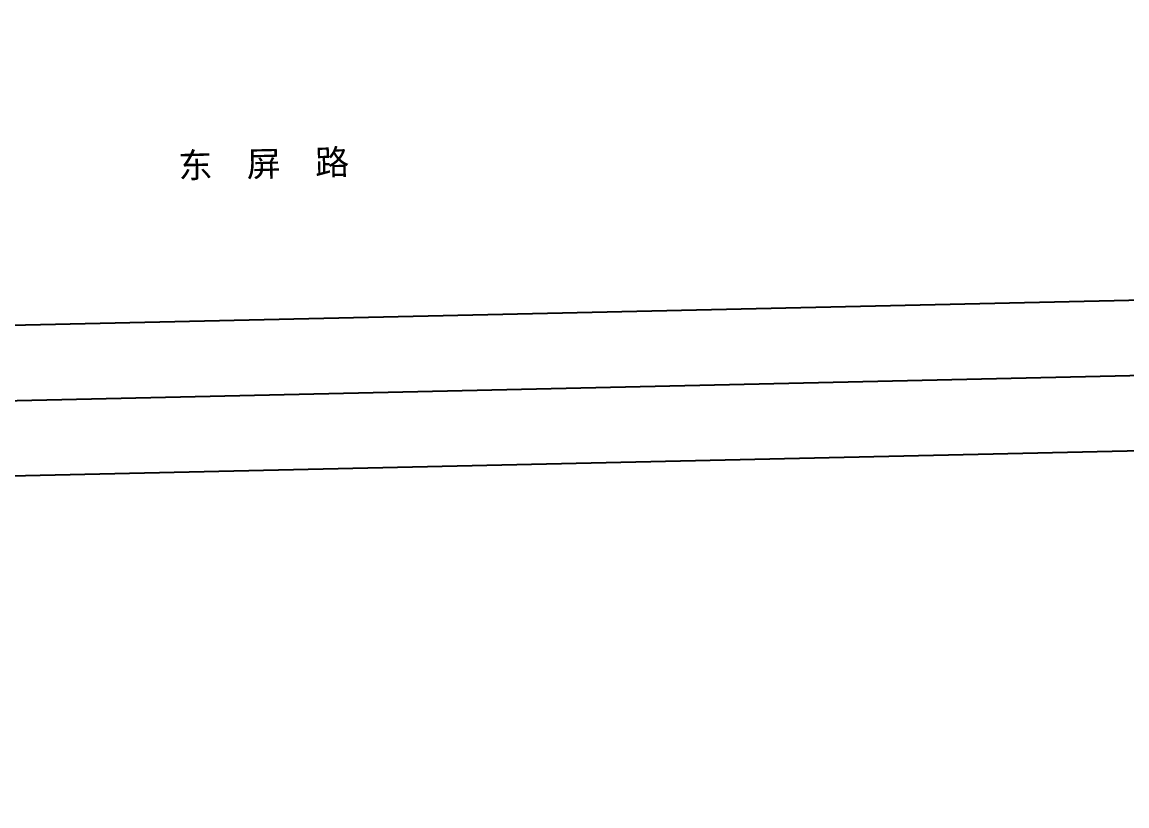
# Model space of a CAD drawing. Extents: x 529262 to 576451, y 2694391 to 2717535.
# Drawn here: x 567044.2 to 567220.3, y 2709344.9 to 2709469.9 of the extents above; entities that cross this region are included whole.
import ezdxf
from ezdxf.enums import TextEntityAlignment as Align
from ezdxf.xclip import XClip

# ---------------------------------------------------------------- set-up
doc = ezdxf.new("R2010")
doc.units = 0
doc.header["$XCLIPFRAME"] = 0
for name, color, linetype in [('PP-COM', 7, 'Continuous'), ('RD-中线', 40, 'Continuous'), ('RD-红线', 7, 'Continuous'), ('RD-路名', 7, 'Continuous')]:
    doc.layers.add(name, color=color, linetype=linetype)
doc.styles.add('黑体', font='simhei.ttf')

# ---------------------------------------------------------------- blocks, each defined once
blk = doc.blocks.new('A$C19FD0107')
at = {"layer": 'RD-中线', "color": 8, "linetype": 'Continuous'}
blk.add_lwpolyline([(-3086.58, 14893.65), (-3108.23, 14899.63, 0.000046), (-3108.32, 14899.66), (-3236.52, 14935.1, 0.007364), (-3240.8, 14936.21), (-3481.53, 14995.18, 0.065736), (-3741.79, 15023.65), (-4056.29, 15016.62, -0.003768), (-4058.1, 15016.6), (-4121.61, 15016.13, 0.002785), (-4122.95, 15016.12), (-4376.62, 15011.45), (-4572.92, 15005.07)], format="xyb", dxfattribs=at)
at = {"layer": 'RD-中线', "color": 8, "linetype": 'Continuous', "flags": 128}
for points in [[(-4490.73, 14139.44, 0), (-4490.29, 14139.42)], [(-3818.25, 14086.17, 0), (-3817.74, 14086.17)]]:
    blk.add_lwpolyline(points, format="xyb", dxfattribs=at)
at = {"layer": 'RD-红线', "color": 8}
for points in [[(-3775.02, 15034.91), (-4048.33, 15028.8)], [(-3772.94, 15010.95), (-4024.43, 15005.33)]]:
    blk.add_lwpolyline(points, dxfattribs=at)

msp = doc.modelspace()

# ---------------------------------------------------------------- block references
at = {"layer": 'PP-COM'}
ref = msp.add_blockref('A$C19FD0107', (570997.993, 2694390.603), dxfattribs=at)
XClip(ref).set_block_clipping_path([(-9366.4383134884, 14428.6043910822), (-3328.4480743363, 17452.7484863754)])

# ---------------------------------------------------------------- texts
at = {"layer": 'RD-路名', "color": 7, "style": '黑体'}
msp.add_text('东  屏  路', height=4, rotation=1.30936, dxfattribs=at).set_placement((567082.719, 2709447.379), align=Align.MIDDLE)

doc.saveas('drawing.dxf')
